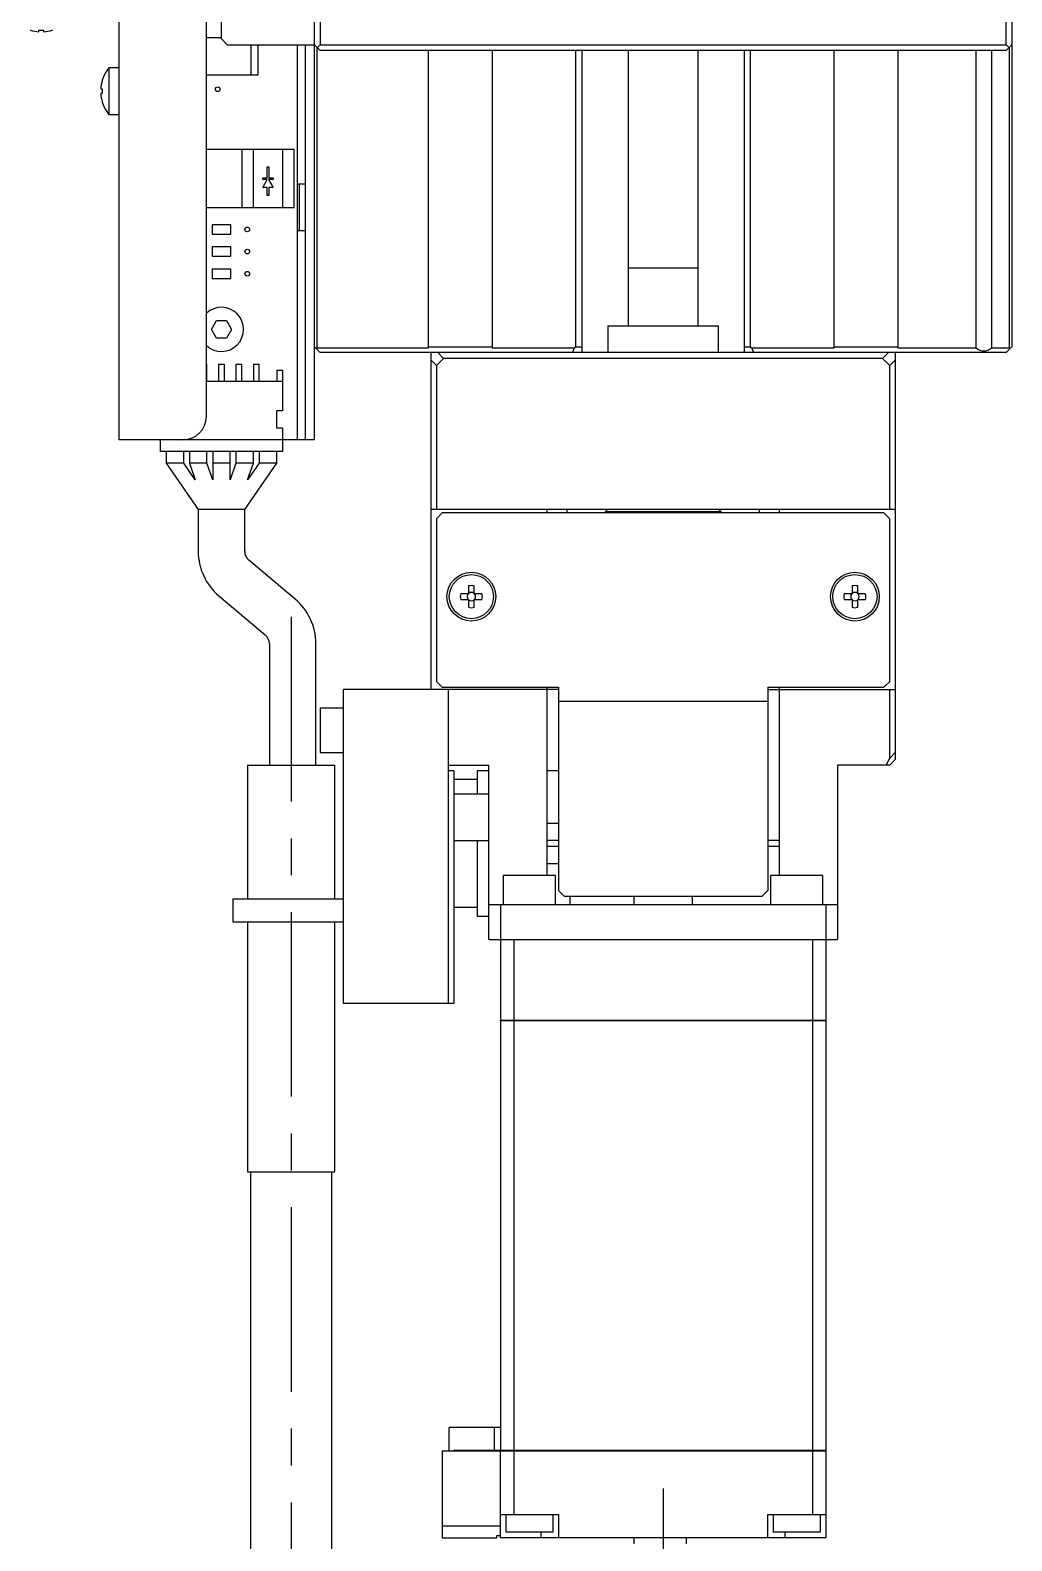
# Model space of a CAD drawing. Extents: x 0 to 790, y -8 to 458.
# Drawn here: x 269.1 to 353.5, y 149.7 to 279.7 of the extents above; entities that cross this region are included whole.
import ezdxf

# ---------------------------------------------------------------- set-up
doc = ezdxf.new("R2010")
doc.units = 0
doc.header["$LTSCALE"] = 0.5
doc.linetypes.add('CENTER', pattern=[50.8, 31.75, -6.35, 6.35, -6.35])
doc.layers.add('MSM_CENTER', color=1, linetype='CENTER')
doc.layers.add('MSM_CONTINUOUS', color=7, linetype='CONTINUOUS')

msp = doc.modelspace()

# ---------------------------------------------------------------- linework, layer by layer
at = {"layer": 'MSM_CENTER'}
for p, q in [((291.53, 229.25), (291.53, 79.25)), ((323.53, 154.25), (323.53, 129.25))]:
    msp.add_line(p, q, dxfattribs=at)
at = {"layer": 'MSM_CONTINUOUS'}
for p, q in [((276.73, 244.5), (276.73, 377.5)), ((285.53, 279), (285.53, 377)), ((293.53, 244.5), (293.53, 377.5)), ((294.03, 377.5), (294.03, 278.5)), ((353.03, 278.5), (353.03, 377.5)), ((353.53, 377.5), (353.53, 252.5)), ((284.23, 246.5), (284.23, 296.6)), ((269.08, 279.74), (269.1, 279.74)), ((269.83, 279.74), (270.23, 279.74)), ((269.83, 279.61), (269.83, 279.74)), ((270.23, 279.74), (270.23, 279.61)), ((270.95, 279.74), (270.98, 279.74)), ((285.53, 279.1), (284.23, 279.1)), ((285.53, 279), (286.03, 278.5)), ((286.03, 278.5), (293.53, 278.5)), ((288.08, 275.9), (288.08, 278.5)), ((288.68, 275.9), (288.68, 278.5)), ((292.03, 278.5), (292.03, 244.5)), ((292.73, 278.5), (292.73, 244.5)), ((293.53, 278.5), (294.03, 278)), ((293.73, 278.3), (293.73, 252.4)), ((293.78, 278.25), (294.03, 278.5)), ((294.03, 278.5), (353.03, 278.5)), ((353.03, 278.5), (353.28, 278.25)), ((353.03, 278), (353.53, 278.5)), ((353.33, 252.4), (353.33, 278.3)), ((353.03, 278), (294.03, 278)), ((303.33, 252.4), (303.33, 278)), ((308.83, 278), (308.83, 252.4)), ((316.03, 252.5), (316.03, 278)), ((316.53, 278), (316.53, 252)), ((320.53, 278), (320.53, 254.3)), ((326.53, 254.3), (326.53, 278)), ((330.53, 252), (330.53, 278)), ((331.03, 278), (331.03, 252.5)), ((338.23, 252.4), (338.23, 278)), ((343.73, 278), (343.73, 252.4)), ((350.46, 252.4), (350.46, 278)), ((351.79, 278), (351.79, 252.4)), ((276.73, 276.5), (275.83, 276.5)), ((275.83, 276.5), (275.83, 272.5)), ((284.23, 275.9), (288.68, 275.9)), ((275.14, 274.7), (275.27, 274.7)), ((275.27, 274.3), (275.14, 274.3)), ((275.27, 275.45), (275.27, 275.43)), ((275.27, 274.7), (275.27, 274.3)), ((275.27, 273.57), (275.27, 273.55)), ((275.83, 272.5), (276.73, 272.5)), ((284.23, 269.5), (291.78, 269.5)), ((287.28, 269.5), (287.28, 264.5)), ((288.28, 264.5), (288.28, 269.5)), ((290.78, 269.5), (290.78, 264.5)), ((291.78, 264.5), (291.78, 269.5)), ((289.45, 267.05), (289.45, 268)), ((289.45, 268), (289.6, 268)), ((289.6, 268), (289.6, 267.05)), ((289.08, 266.9), (289.08, 267.05)), ((289.08, 267.05), (289.45, 267.05)), ((289.47, 266.9), (289.08, 266.9)), ((289.08, 266.22), (289.47, 266.9)), ((289.58, 266.9), (289.98, 266.22)), ((289.98, 266.9), (289.58, 266.9)), ((289.6, 267.05), (289.98, 267.05)), ((289.98, 267.05), (289.98, 266.9)), ((292.73, 266.5), (292.03, 266.5)), ((292.23, 262.5), (292.23, 266.5)), ((289.45, 266.22), (289.08, 266.22)), ((289.45, 265.52), (289.45, 266.22)), ((289.6, 265.52), (289.45, 265.52)), ((289.98, 266.22), (289.6, 266.22)), ((289.6, 266.22), (289.6, 265.52)), ((284.23, 264.5), (291.78, 264.5)), ((286.33, 263), (284.73, 263)), ((284.73, 263), (284.73, 262.2)), ((286.33, 262.2), (286.33, 263)), ((284.73, 262.2), (286.33, 262.2)), ((292.03, 262.5), (292.73, 262.5)), ((286.33, 261.09), (284.73, 261.09)), ((284.73, 261.09), (284.73, 260.29)), ((284.73, 260.29), (286.33, 260.29)), ((286.33, 260.29), (286.33, 261.09)), ((286.33, 259.19), (284.73, 259.19)), ((284.73, 259.19), (284.73, 258.39)), ((286.33, 258.39), (286.33, 259.19)), ((320.53, 259.3), (326.53, 259.3)), ((284.73, 258.39), (286.33, 258.39)), ((284.66, 254), (285.09, 254.75)), ((285.09, 253.25), (284.66, 254)), ((285.09, 254.75), (285.96, 254.75)), ((285.96, 254.75), (286.39, 254)), ((286.39, 254), (285.96, 253.25)), ((318.78, 254.3), (328.28, 254.3)), ((318.78, 254.3), (318.78, 252)), ((328.28, 252), (328.28, 254.3)), ((285.96, 253.25), (285.09, 253.25)), ((293.53, 252.5), (294.03, 252)), ((293.68, 252.35), (293.73, 252.4)), ((293.73, 252.4), (303.33, 252.4)), ((303.33, 252.5), (308.83, 252.5)), ((308.83, 252.4), (315.88, 252.4)), ((315.88, 252.4), (315.72, 252)), ((315.88, 252.4), (316.03, 252.5)), ((316.03, 252.5), (316.53, 252.5)), ((330.53, 252.5), (331.03, 252.5)), ((331.03, 252.5), (331.17, 252.4)), ((331.33, 252), (331.17, 252.4)), ((331.17, 252.4), (338.23, 252.4)), ((338.23, 252.5), (343.73, 252.5)), ((343.73, 252.4), (350.46, 252.4)), ((351.79, 252.4), (353.33, 252.4)), ((353.03, 252), (353.53, 252.5)), ((353.33, 252.4), (353.38, 252.35)), ((284.23, 251), (284.28, 251)), ((284.28, 249.5), (284.28, 251)), ((285.28, 251), (285.28, 249.5)), ((285.28, 251), (285.78, 251)), ((285.78, 249.5), (285.78, 251)), ((286.78, 251), (286.78, 249.5)), ((286.78, 251), (287.28, 251)), ((287.28, 249.5), (287.28, 251)), ((288.28, 251), (288.28, 249.5)), ((288.28, 251), (288.78, 251)), ((288.78, 249.5), (288.78, 251)), ((353.03, 252), (294.03, 252)), ((303.53, 252), (303.53, 223)), ((304.03, 250.89), (303.53, 251.39)), ((304.64, 251.5), (304.03, 250.89)), ((304.14, 252), (304.64, 251.5)), ((342.41, 251.5), (304.64, 251.5)), ((342.41, 251.5), (342.91, 252)), ((343.03, 250.89), (342.41, 251.5)), ((343.53, 251.39), (343.03, 250.89)), ((343.53, 217), (343.53, 252)), ((290.28, 250.5), (290.78, 250.5)), ((290.28, 250.5), (290.28, 249.5)), ((290.78, 250.5), (290.78, 247)), ((304.03, 250.89), (304.03, 238.5)), ((343.03, 238.5), (343.03, 250.89)), ((290.78, 249.5), (284.23, 249.5)), ((290.78, 247), (290.28, 247)), ((290.28, 245.5), (290.28, 247)), ((293.53, 244.5), (276.73, 244.5)), ((280.28, 243.5), (280.28, 244.5)), ((290.78, 245.5), (290.28, 245.5)), ((290.78, 245.5), (290.78, 243.5)), ((290.78, 243.5), (280.28, 243.5)), ((280.78, 243.5), (280.78, 242.5)), ((282.28, 242.5), (282.28, 243.5)), ((282.78, 243.5), (282.78, 242.5)), ((284.28, 242.5), (284.28, 243.5)), ((284.78, 243.5), (284.78, 241.05)), ((286.28, 241.05), (286.28, 243.5)), ((286.78, 243.5), (286.78, 242.5)), ((288.28, 242.5), (288.28, 243.5)), ((288.78, 243.5), (288.78, 242.5)), ((290.28, 242.5), (290.28, 243.5)), ((280.78, 242.5), (283.53, 238.5)), ((282.28, 242.5), (280.78, 242.5)), ((283.28, 241.05), (282.28, 242.5)), ((282.78, 242.5), (283.28, 241.05)), ((284.28, 242.5), (282.78, 242.5)), ((284.78, 241.05), (284.28, 242.5)), ((286.28, 242.5), (284.78, 242.5)), ((286.78, 242.5), (286.28, 241.05)), ((288.28, 242.5), (286.78, 242.5)), ((287.53, 238.5), (290.28, 242.5)), ((288.78, 242.5), (287.78, 241.05)), ((287.78, 241.05), (288.28, 242.5)), ((290.28, 242.5), (288.78, 242.5)), ((287.53, 238.5), (283.53, 238.5)), ((283.53, 238.5), (283.53, 234.9)), ((287.53, 234.9), (287.53, 238.5)), ((343.53, 238.5), (303.53, 238.5)), ((304.53, 238.2), (304.03, 237.7)), ((342.53, 238.2), (304.53, 238.2)), ((313.53, 238.5), (313.53, 238.2)), ((315.28, 238.2), (315.28, 238.5)), ((318.73, 238.5), (318.53, 238.3)), ((318.53, 238.3), (318.53, 238.2)), ((328.53, 238.3), (318.53, 238.3)), ((328.53, 238.3), (328.33, 238.5)), ((328.53, 238.2), (328.53, 238.3)), ((331.78, 238.5), (331.78, 238.2)), ((333.53, 238.2), (333.53, 238.5)), ((343.03, 237.7), (342.53, 238.2)), ((304.03, 237.7), (304.03, 223.7)), ((343.03, 223.7), (343.03, 237.7)), ((291.87, 230.79), (287.88, 234.13)), ((306.79, 231.92), (306.79, 231.24)), ((307.27, 231.24), (307.27, 231.92)), ((339.79, 231.92), (339.79, 231.24)), ((340.27, 231.24), (340.27, 231.92)), ((285.31, 231.07), (289.3, 227.72)), ((306.79, 231.24), (306.11, 231.24)), ((306.11, 230.76), (306.79, 230.76)), ((306.79, 230.76), (306.79, 230.08)), ((307.94, 231.24), (307.27, 231.24)), ((307.27, 230.08), (307.27, 230.76)), ((307.27, 230.76), (307.94, 230.76)), ((339.79, 231.24), (339.11, 231.24)), ((339.11, 230.76), (339.79, 230.76)), ((339.79, 230.76), (339.79, 230.08)), ((340.94, 231.24), (340.27, 231.24)), ((340.27, 230.08), (340.27, 230.76)), ((340.27, 230.76), (340.94, 230.76)), ((289.65, 226.96), (289.65, 216.5)), ((293.65, 216.5), (293.65, 226.96)), ((304.03, 223.7), (304.53, 223.2)), ((342.53, 223.2), (343.03, 223.7)), ((296.03, 196), (296.03, 223)), ((314.53, 223), (296.03, 223)), ((304.53, 223.2), (314.53, 223.2)), ((305.03, 223), (305.03, 196)), ((313.53, 223.2), (313.53, 207)), ((314.53, 223.2), (314.53, 205.7)), ((332.53, 223.2), (342.53, 223.2)), ((332.53, 223.2), (332.53, 205.7)), ((332.53, 223), (343.53, 223)), ((333.53, 207), (333.53, 223.2)), ((343.03, 217.11), (343.03, 223)), ((294.03, 221.4), (294.03, 217.6)), ((296.03, 221.4), (294.03, 221.4)), ((314.53, 222), (332.53, 222)), ((294.03, 217.6), (296.03, 217.6)), ((342.72, 216.5), (343.03, 217.11)), ((343.03, 217.11), (343.53, 217.61)), ((287.78, 216.5), (287.78, 205)), ((287.78, 216.5), (295.28, 216.5)), ((295.28, 205), (295.28, 216.5)), ((305.03, 216.5), (308.53, 216.5)), ((305.53, 216), (305.03, 216)), ((305.53, 216), (305.53, 196)), ((308.53, 216), (307.53, 216)), ((307.53, 216), (307.53, 214)), ((308.53, 201.5), (308.53, 216.5)), ((314.53, 216), (313.53, 216)), ((343.03, 216.5), (338.53, 216.5)), ((338.53, 216.5), (338.53, 201.5)), ((343.53, 217), (343.03, 216.5)), ((307.53, 215.25), (305.53, 215.25)), ((308.53, 214), (305.53, 214)), ((313.53, 211.5), (314.53, 211.5)), ((305.53, 210), (308.53, 210)), ((307.53, 210), (307.53, 203.5)), ((314.53, 210), (313.53, 210)), ((314.53, 209.5), (313.53, 209.5)), ((333.53, 210), (332.53, 210)), ((333.53, 209.5), (332.53, 209.5)), ((314.53, 208), (313.53, 208)), ((314.28, 207), (309.78, 207)), ((309.78, 207), (309.78, 204.5)), ((314.28, 204.5), (314.28, 207)), ((337.28, 207), (332.78, 207)), ((332.78, 207), (332.78, 204.5)), ((337.28, 204.5), (337.28, 207)), ((314.53, 205.7), (315.03, 205.2)), ((332.03, 205.2), (332.53, 205.7)), ((286.53, 203), (286.53, 205)), ((286.53, 205), (296.03, 205)), ((307.53, 204.25), (305.53, 204.25)), ((308.53, 204.5), (338.53, 204.5)), ((309.53, 204.5), (309.53, 194.55)), ((332.03, 205.2), (315.03, 205.2)), ((315.53, 204.5), (315.53, 205.2)), ((321.03, 204.5), (321.03, 205.2)), ((326.03, 205.2), (326.03, 204.5)), ((337.53, 204.5), (337.53, 194.55)), ((296.03, 203), (286.53, 203)), ((287.78, 203), (287.78, 181.5)), ((295.28, 181.5), (295.28, 203)), ((307.53, 203.5), (308.53, 203.5)), ((308.53, 201.5), (338.53, 201.5)), ((310.68, 201.5), (310.68, 194.55)), ((336.37, 201.5), (336.37, 194.55)), ((305.53, 196), (296.03, 196)), ((309.53, 194.55), (337.53, 194.55)), ((309.53, 194.5), (309.53, 157.55)), ((337.53, 194.5), (309.53, 194.5)), ((309.54, 194.5), (309.54, 194.55)), ((310.68, 194.5), (310.68, 194.55)), ((310.68, 194.5), (310.68, 157.55)), ((336.37, 194.5), (336.37, 194.55)), ((336.37, 194.5), (336.37, 157.55)), ((337.52, 194.5), (337.52, 194.55)), ((337.53, 194.5), (337.53, 157.55)), ((287.78, 181.5), (295.28, 181.5)), ((288.03, 181.5), (288.03, 133.5)), ((295.03, 133.5), (295.03, 181.5)), ((305.13, 157.5), (305.13, 159.5)), ((309.53, 159.5), (305.13, 159.5)), ((309.03, 157.55), (309.03, 159.5)), ((304.53, 157.5), (304.53, 151.05)), ((304.53, 157.5), (337.53, 157.5)), ((305.53, 157.5), (305.53, 157.55)), ((305.53, 157.55), (337.53, 157.55)), ((309.53, 150), (309.53, 157.5)), ((309.54, 157.5), (309.54, 157.55)), ((310.68, 157.5), (310.68, 157.55)), ((310.68, 157.5), (310.68, 152)), ((336.37, 157.5), (336.37, 157.55)), ((336.37, 157.5), (336.37, 152)), ((337.52, 157.5), (337.52, 157.55)), ((337.53, 157.5), (337.53, 150)), ((304.53, 151.05), (309.53, 151.05)), ((304.53, 151), (304.53, 150)), ((309.53, 151), (304.53, 151)), ((304.58, 151), (304.58, 151.05)), ((309.53, 152), (314.53, 152)), ((310.03, 150.5), (310.03, 152)), ((314.03, 152), (314.03, 150.5)), ((314.53, 152), (314.53, 150)), ((332.53, 150), (332.53, 152)), ((332.53, 152), (337.53, 152)), ((333.03, 150.5), (333.03, 152)), ((337.03, 152), (337.03, 150.5)), ((304.53, 150), (309.23, 150)), ((309.23, 150.2), (309.53, 150.2)), ((309.23, 150), (309.23, 150.2)), ((337.53, 150), (309.53, 150)), ((314.03, 150.5), (310.03, 150.5)), ((313.03, 150), (313.03, 150.5)), ((321.03, 149.5), (321.03, 150)), ((325.53, 149.5), (325.53, 150)), ((337.03, 150.5), (333.03, 150.5)), ((334.03, 150), (334.03, 150.5))]:
    msp.add_line(p, q, dxfattribs=at)
for centre, radius in [((285.21, 274.66), 0.2), ((287.75, 262.6), 0.2), ((287.75, 260.69), 0.2), ((287.75, 258.79), 0.2), ((307.03, 231), 2.1), ((307.03, 231), 1.9), ((340.03, 231), 2.1), ((340.03, 231), 1.9)]:
    msp.add_circle(centre, radius, dxfattribs=at)
for centre, radius, start, end in [((270.03, 282.8), 3.19, 253.0947, 266.4097), ((270.03, 282.8), 3.19, 273.5903, 286.9053), ((278.33, 274.5), 3.2, 141.3178, 162.73), ((278.33, 274.5), 3.19, 163.0947, 176.4097), ((278.33, 274.5), 3.19, 183.5904, 196.9053), ((278.33, 274.5), 3.2, 197.27, 218.6822), ((285.53, 254), 1.9, 226.8264, 133.1736), ((351.13, 253.15), 1, 228.5904, 311.4096), ((282.23, 246.5), 2, 270, 0), ((288.53, 234.9), 5, 180, 230), ((288.53, 234.9), 1, 180, 230), ((307.03, 231), 0.95, 75.3667, 104.6333), ((340.03, 231), 0.95, 75.3667, 104.6333), ((288.65, 226.96), 5, 0, 50), ((307.03, 231), 0.95, 165.3667, 194.6333), ((307.03, 231), 0.365, 138.8496, 221.1504), ((307.03, 231), 0.365, 48.8496, 131.1504), ((307.03, 231), 0.365, 228.8496, 311.1504), ((307.03, 231), 0.365, 318.8496, 41.1504), ((307.03, 231), 0.95, 345.3667, 14.6333), ((340.03, 231), 0.95, 165.3667, 194.6333), ((340.03, 231), 0.365, 138.8496, 221.1504), ((340.03, 231), 0.365, 48.8496, 131.1504), ((340.03, 231), 0.365, 228.8496, 311.1504), ((340.03, 231), 0.365, 318.8496, 41.1504), ((340.03, 231), 0.95, 345.3667, 14.6333), ((307.03, 231), 0.95, 255.3667, 284.6333), ((340.03, 231), 0.95, 255.3667, 284.6333), ((288.65, 226.96), 1, 0, 50)]:
    msp.add_arc(centre, radius, start, end, dxfattribs=at)

doc.saveas('drawing.dxf')
